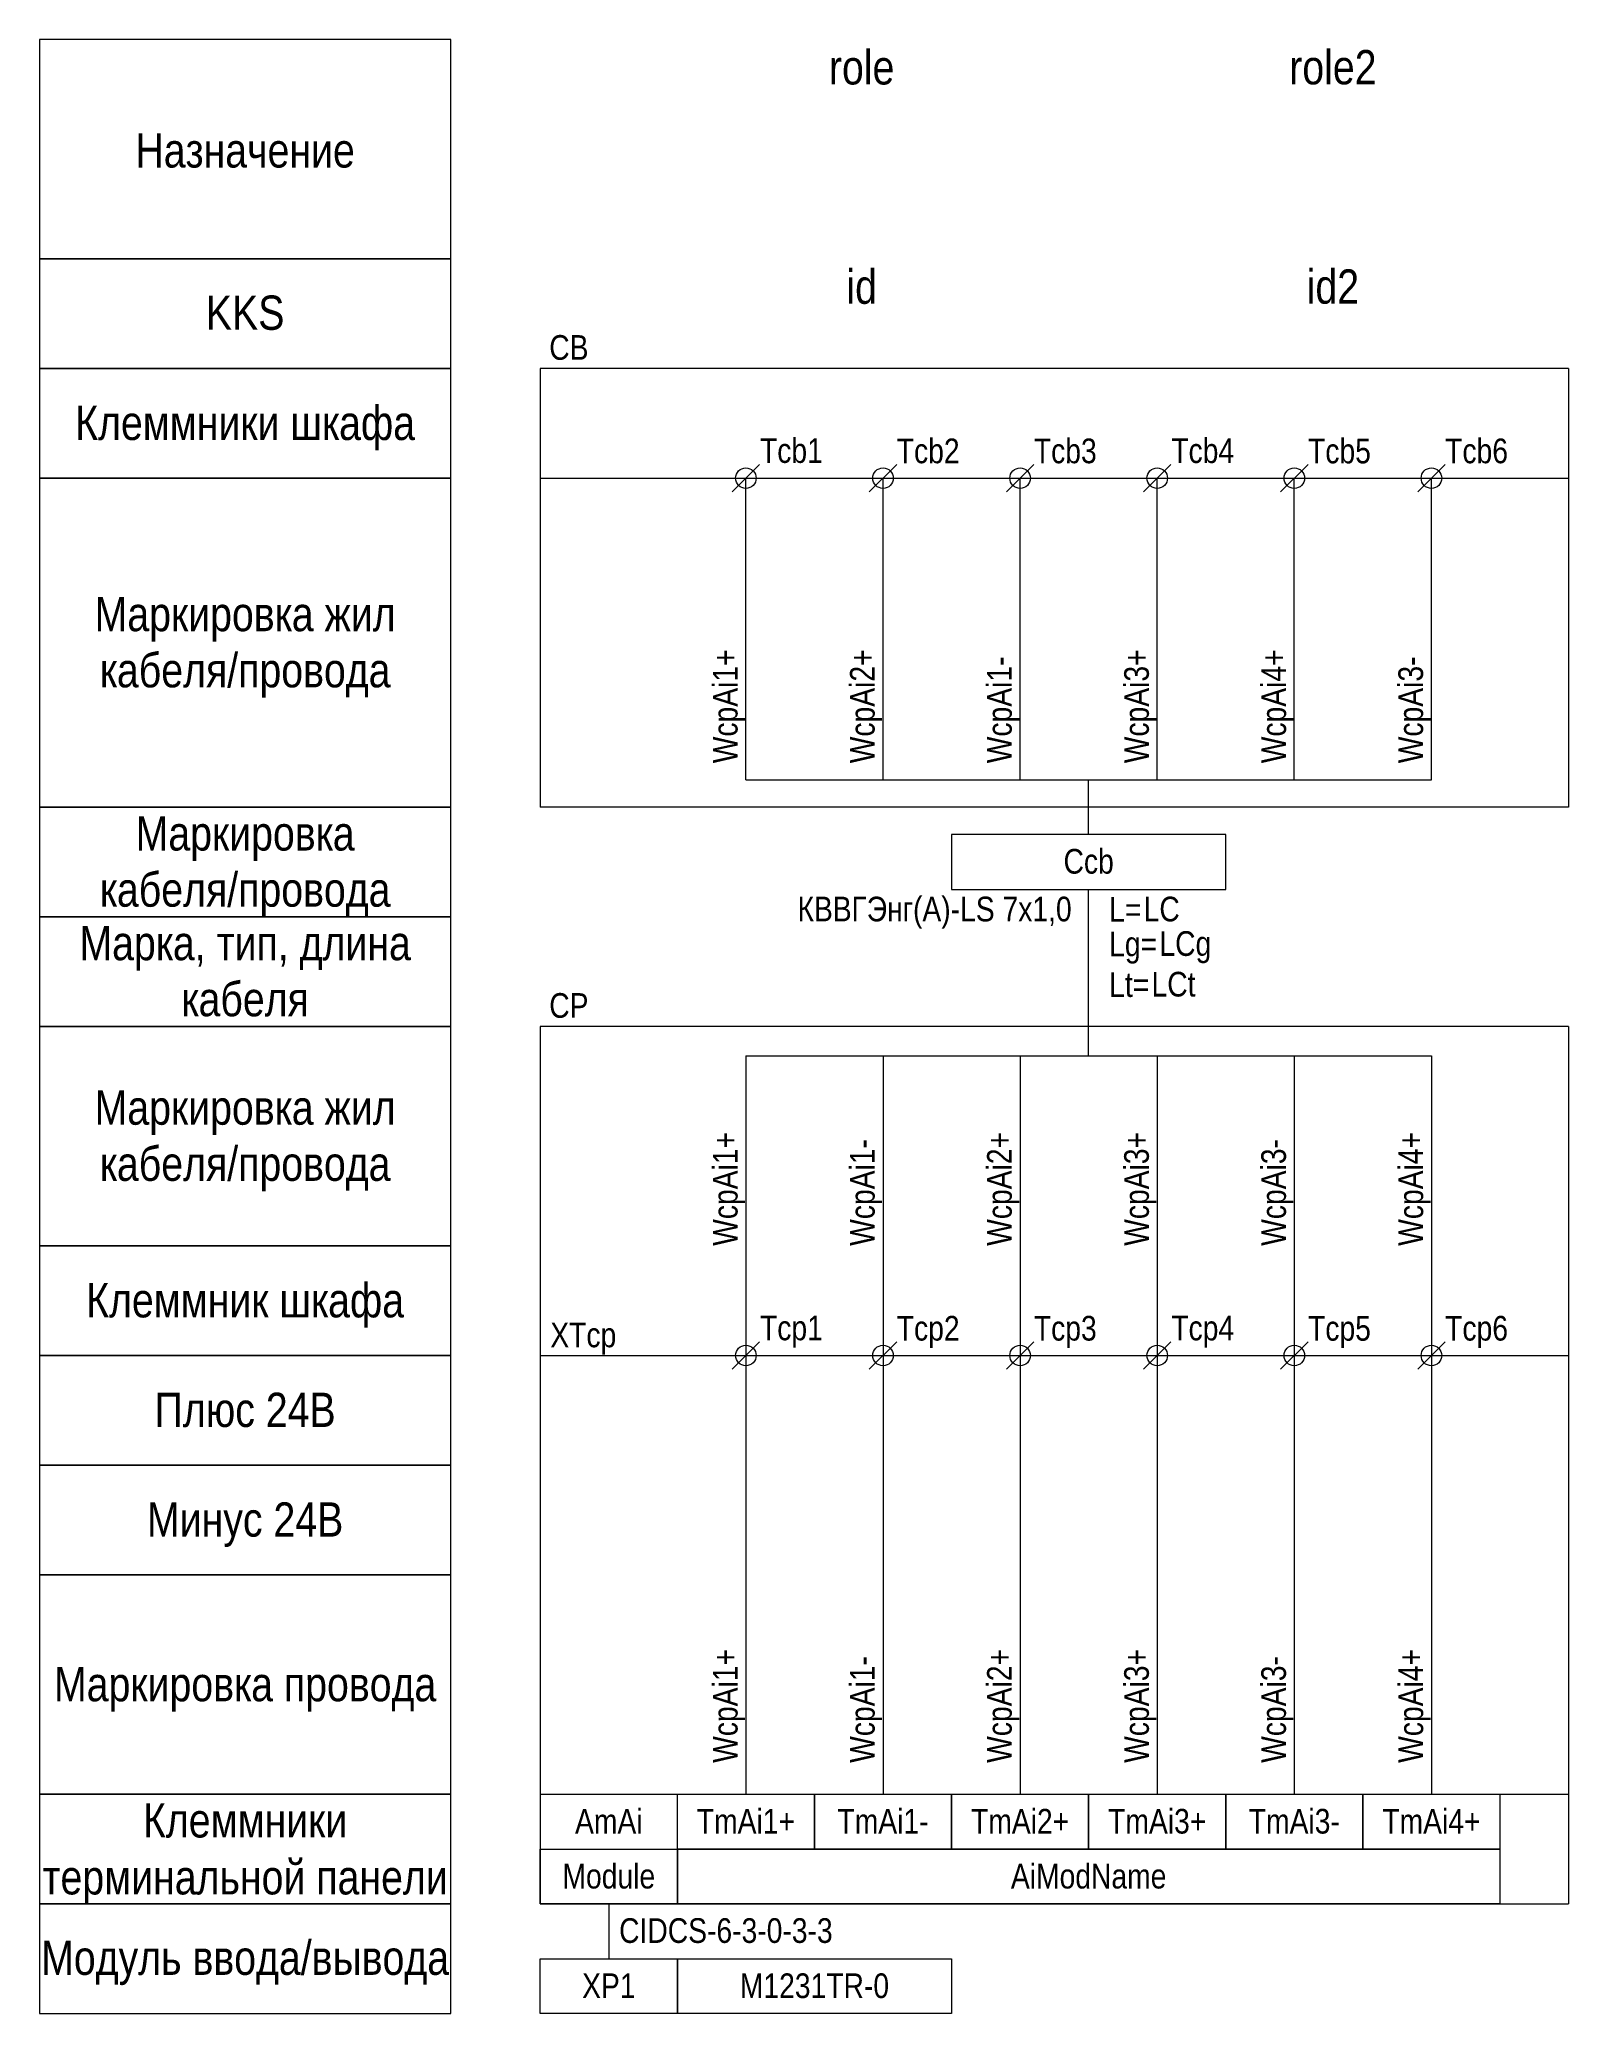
# Model space of a CAD drawing. Header units: millimetres. Extents: x 20 to 132, y -149 to -5.
import ezdxf

# ---------------------------------------------------------------- set-up
doc = ezdxf.new("R2010")
doc.units = ezdxf.units.MM
doc.header["$MEASUREMENT"] = 0
doc.linetypes.add('1_1', pattern=[2000, 1000, -1000])
doc.linetypes.add('4_2_1_2', pattern=[6702.777624, 3527.777672, -1763.888836, 0, -1411.111116])
for name, color, linetype in [('cp_names', 7, 'Continuous'), ('cp_params_ai', 7, 'Continuous'), ('cp_params_di', 7, 'Continuous'), ('cp_static_ai', 7, 'Continuous'), ('cp_static_di', 7, 'Continuous'), ('cp_static_do', 7, 'Continuous'), ('id_names', 7, 'Continuous'), ('id_params_ai', 7, 'Continuous'), ('id_params_di', 7, 'Continuous'), ('id_static_ai', 7, 'Continuous'), ('id_static_di', 7, 'Continuous')]:
    doc.layers.add(name, color=color, linetype=linetype)
doc.styles.add('СГЕНЕРИР_СТИЛЬ_1', font='')
doc.styles.get('СГЕНЕРИР_СТИЛЬ_1').set_extended_font_data('Arial Narrow')

msp = doc.modelspace()

# ---------------------------------------------------------------- linework, layer by layer
at = {"layer": 'cp_names', "color": 7, "linetype": 'Continuous', "lineweight": 15, "ltscale": 100}
for points in [[(20, -93), (50, -93), (50, -77), (20, -77)], [(20, -101), (50, -101), (50, -93), (20, -93)], [(20, -109), (50, -109), (50, -101), (20, -101)], [(20, -117), (50, -117), (50, -109), (20, -109)], [(20, -133), (50, -133), (50, -117), (20, -117)], [(20, -141), (50, -141), (50, -133), (20, -133)], [(20, -149), (50, -149), (50, -141), (20, -141)]]:
    msp.add_lwpolyline(points, close=True, dxfattribs=at)
at = {"layer": 'cp_static_ai', "color": 7, "linetype": 'Continuous', "lineweight": 15, "ltscale": 100}
for p, q in [((70.525773, -37.999996), (72.525773, -35.999996)), ((80.525773, -37.999996), (82.525773, -35.999996)), ((90.525773, -37.999996), (92.525773, -35.999996)), ((100.525773, -37.999996), (102.525773, -35.999996)), ((110.525773, -37.999996), (112.525773, -35.999996)), ((120.525773, -37.999996), (122.525773, -35.999996)), ((70.525773, -101.999996), (72.525773, -99.999996)), ((80.525773, -101.999996), (82.525773, -99.999996)), ((90.525773, -101.999996), (92.525773, -99.999996)), ((100.525773, -101.999996), (102.525773, -99.999996)), ((110.525773, -101.999996), (112.525773, -99.999996)), ((120.525773, -101.999996), (122.525773, -99.999996)), ((71.525773, -100.999996), (71.525773, -133)), ((81.525773, -100.999996), (81.525773, -133)), ((91.525773, -100.999996), (91.525773, -133)), ((56.525773, -133), (131.525773, -133)), ((56.525773, -141), (131.525773, -141))]:
    msp.add_line(p, q, dxfattribs=at)
at = {"layer": 'cp_static_ai', "color": 7, "linetype": '1_1', "lineweight": 15, "ltscale": 100}
for p, q in [((131.525773, -77), (56.525773, -77)), ((56.525773, -77), (56.525773, -141)), ((131.525773, -77), (131.525773, -141))]:
    msp.add_line(p, q, dxfattribs=at)
at = {"layer": 'cp_static_ai', "color": 7, "linetype": 'Continuous', "lineweight": 15, "ltscale": 100}
for points in [[(66.525773, -133), (76.525773, -133), (76.525773, -137), (66.525773, -137)], [(76.525773, -133), (86.525773, -133), (86.525773, -137), (76.525773, -137)], [(86.525773, -133), (96.525773, -133), (96.525773, -137), (86.525773, -137)], [(96.525773, -133), (106.525773, -133), (106.525773, -137), (96.525773, -137)], [(106.525773, -133), (116.525773, -133), (116.525773, -137), (106.525773, -137)], [(116.525773, -133), (126.525773, -133), (126.525773, -137), (116.525773, -137)], [(66.525773, -137), (126.525773, -137), (126.525773, -141), (66.525773, -141)]]:
    msp.add_lwpolyline(points, close=True, dxfattribs=at)
for centre in [(71.525773, -36.999996), (81.525773, -36.999996), (91.525773, -36.999996), (101.525773, -36.999996), (111.525773, -36.999996), (121.525773, -36.999996), (71.525773, -100.999996), (81.525773, -100.999996), (91.525773, -100.999996), (101.525773, -100.999996), (111.525773, -100.999996), (121.525773, -100.999996)]:
    msp.add_circle(centre, 0.75, dxfattribs=at)
at = {"layer": 'cp_static_di', "color": 7, "linetype": '4_2_1_2', "lineweight": 15, "ltscale": 100}
for p, q in [((56.525773, -37), (131.525773, -37)), ((56.525773, -101), (131.525773, -101))]:
    msp.add_line(p, q, dxfattribs=at)
at = {"layer": 'cp_static_di', "color": 7, "linetype": 'Continuous', "lineweight": 15, "ltscale": 100}
for p, q in [((71.525771, -79.142919), (71.525773, -100.999996)), ((71.525771, -79.142919), (121.525771, -79.142919)), ((81.525771, -79.142919), (81.525773, -100.999996)), ((91.525771, -79.142919), (91.525773, -100.999996)), ((101.525771, -79.142919), (101.525773, -100.999996)), ((111.525771, -79.142919), (111.525773, -100.999996)), ((121.525771, -79.142919), (121.525773, -100.999996)), ((101.525773, -100.999996), (101.525775, -133)), ((111.525773, -100.999996), (111.525775, -133)), ((121.525773, -100.999996), (121.525775, -133))]:
    msp.add_line(p, q, dxfattribs=at)
at = {"layer": 'cp_static_do', "color": 7, "linetype": 'Continuous', "lineweight": 15, "ltscale": 100}
msp.add_line((61.525773, -141), (61.525773, -145), dxfattribs=at)
for points in [[(66.525773, -141), (56.525773, -141), (56.525773, -137), (66.525773, -137)], [(66.525773, -149), (56.525773, -149), (56.525773, -145), (66.525773, -145)], [(66.525773, -145), (86.525773, -145), (86.525773, -149), (66.525773, -149)]]:
    msp.add_lwpolyline(points, close=True, dxfattribs=at)
at = {"layer": 'id_names', "color": 7, "linetype": 'Continuous', "lineweight": 15, "ltscale": 100}
for points in [[(20, -21), (50, -21), (50, -5), (20, -5)], [(20, -29), (50, -29), (50, -21), (20, -21)], [(20, -37), (50, -37), (50, -29), (20, -29)], [(20, -61), (50, -61), (50, -37), (20, -37)], [(20, -69), (50, -69), (50, -61), (20, -61)], [(20, -77), (50, -77), (50, -69), (20, -69)]]:
    msp.add_lwpolyline(points, close=True, dxfattribs=at)
at = {"layer": 'id_static_ai', "color": 7, "linetype": '1_1', "lineweight": 15, "ltscale": 100}
for p, q in [((56.525773, -29), (56.525773, -61)), ((131.525773, -29), (56.525773, -29)), ((131.525773, -29), (131.525773, -61)), ((131.525773, -61), (56.525773, -61))]:
    msp.add_line(p, q, dxfattribs=at)
at = {"layer": 'id_static_ai', "color": 7, "linetype": 'Continuous', "lineweight": 15, "ltscale": 100}
for p, q in [((71.525771, -58.999962), (71.525771, -36.999992)), ((81.525771, -58.999962), (81.525771, -36.999992)), ((91.525771, -58.999962), (91.525771, -36.999992)), ((101.525771, -58.999962), (101.525771, -36.999992)), ((111.525771, -58.999962), (111.525771, -36.999992)), ((121.525771, -58.999962), (121.525771, -36.999992)), ((71.525771, -58.999962), (121.525771, -58.999962)), ((96.525771, -62.999963), (96.525771, -58.999962)), ((96.525771, -79.142915), (96.525771, -66.999991))]:
    msp.add_line(p, q, dxfattribs=at)
msp.add_lwpolyline([(86.525771, -66.999991), (106.525771, -66.999991), (106.525771, -62.999991), (86.525771, -62.999991)], close=True, dxfattribs=at)

# ---------------------------------------------------------------- texts
at = {"layer": 'cp_names', "color": 7, "linetype": 'Continuous', "lineweight": 15, "insert": (35, -81.664115), "char_height": 2.5, "attachment_point": 2, "line_spacing_factor": 0.982786, "style": 'СГЕНЕРИР_СТИЛЬ_1'}
msp.add_mtext('\\A1;{\\pqc;\\fArial Narrow|b0|i0|c204|p34;Маркировка жил\\P\\pqc;\\fArial Narrow|b0|i0|c204|p34;кабеля/провода}', dxfattribs=at)
at = {"layer": 'cp_names', "color": 7, "linetype": 'Continuous', "lineweight": 15, "char_height": 2.5, "attachment_point": 2, "style": 'СГЕНЕРИР_СТИЛЬ_1'}
for s, insert in [('\\A1;{\\pqc;\\fArial Narrow|b0|i0|c204|p34;Клеммник\\fArial Narrow|b0|i0|c204|p34; шкафа}', (35, -95.717757)), ('\\A1;{\\pqc;\\fArial Narrow|b0|i0|c204|p34;Плюс\\fArial Narrow|b0|i0|c204|p34; 24В}', (35, -103.71235)), ('\\A1;{\\pqc;\\fArial Narrow|b0|i0|c204|p34;Минус\\fArial Narrow|b0|i0|c204|p34; 24В}', (35, -111.71235)), ('\\A1;{\\pqc;\\fArial Narrow|b0|i0|c204|p34;Маркировка \\fArial Narrow|b0|i0|c204|p34;провода}', (35, -123.722933)), ('\\A1;{\\pqc;\\fArial Narrow|b0|i0|c204|p34;Модуль ввода/вывода}', (35.000029, -143.680589))]:
    msp.add_mtext(s, dxfattribs=dict(at, insert=insert))
at = {"layer": 'cp_names', "color": 7, "linetype": 'Continuous', "lineweight": 15, "insert": (35, -133.658923), "char_height": 2.5, "width": 30, "attachment_point": 2, "line_spacing_factor": 0.996518, "style": 'СГЕНЕРИР_СТИЛЬ_1'}
msp.add_mtext('\\A1;{\\pqc;\\fArial Narrow|b0|i0|c204|p34;Клеммник\\fArial Narrow|b0|i0|c204|p34;и терминальной панели}', dxfattribs=at)
at = {"layer": 'cp_params_ai', "color": 7, "linetype": 'Continuous', "lineweight": 15, "char_height": 1.8, "style": 'СГЕНЕРИР_СТИЛЬ_1'}
for s, insert, attachment_point in [('\\A1;{\\pql;\\fArial Narrow|b0|i0|c204|p34;T\\fArial Narrow|b0|i0|c204|p34;cb\\fArial Narrow|b0|i0|c204|p34;1}', (72.55263, -34.087352), 1), ('\\A1;{\\pql;\\fArial Narrow|b0|i0|c204|p34;T\\fArial Narrow|b0|i0|c204|p34;cb\\fArial Narrow|b0|i0|c204|p34;2}', (82.528954, -34.111029), 1), ('\\A1;{\\pql;\\fArial Narrow|b0|i0|c204|p34;T\\fArial Narrow|b0|i0|c204|p34;cb\\fArial Narrow|b0|i0|c204|p34;3}', (92.528954, -34.111029), 1), ('\\A1;{\\pql;\\fArial Narrow|b0|i0|c204|p34;T\\fArial Narrow|b0|i0|c204|p34;cb\\fArial Narrow|b0|i0|c204|p34;4}', (102.55263, -34.094976), 1), ('\\A1;{\\pql;\\fArial Narrow|b0|i0|c204|p34;T\\fArial Narrow|b0|i0|c204|p34;cb\\fArial Narrow|b0|i0|c204|p34;5}', (112.528954, -34.118652), 1), ('\\A1;{\\pql;\\fArial Narrow|b0|i0|c204|p34;T\\fArial Narrow|b0|i0|c204|p34;cb\\fArial Narrow|b0|i0|c204|p34;6}', (122.528954, -34.111029), 1), ('\\A1;{\\pql;\\fArial Narrow|b0|i0|c204|p34;XTcp}', (57.259036, -98.598162), 1), ('\\A1;{\\pql;\\fArial Narrow|b0|i0|c204|p34;Tcp1}', (72.55263, -98.087352), 1), ('\\A1;{\\pql;\\fArial Narrow|b0|i0|c204|p34;Tcp\\fArial Narrow|b0|i0|c204|p34;2}', (82.528954, -98.111029), 1), ('\\A1;{\\pql;\\fArial Narrow|b0|i0|c204|p34;Tcp\\fArial Narrow|b0|i0|c204|p34;3}', (92.528954, -98.111029), 1), ('\\A1;{\\pql;\\fArial Narrow|b0|i0|c204|p34;Tcp\\fArial Narrow|b0|i0|c204|p34;4}', (102.55263, -98.094976), 1), ('\\A1;{\\pql;\\fArial Narrow|b0|i0|c204|p34;Tcp\\fArial Narrow|b0|i0|c204|p34;5}', (112.528954, -98.118652), 1), ('\\A1;{\\pql;\\fArial Narrow|b0|i0|c204|p34;Tcp\\fArial Narrow|b0|i0|c204|p34;6}', (122.528954, -98.111029), 1), ('\\A1;{\\pqc;\\fArial Narrow|b0|i0|c204|p34;Tm\\fArial Narrow|b0|i0|c204|p34;Ai\\fArial Narrow|b0|i0|c204|p34;1+}', (71.525773, -134.072897), 2), ('\\A1;{\\pqc;\\fArial Narrow|b0|i0|c204|p34;Tm\\fArial Narrow|b0|i0|c204|p34;Ai\\fArial Narrow|b0|i0|c204|p34;1-}', (81.525773, -134.072897), 2), ('\\A1;{\\pqc;\\fArial Narrow|b0|i0|c204|p34;TmAi\\fArial Narrow|b0|i0|c204|p34;2\\fArial Narrow|b0|i0|c204|p34;+}', (91.525773, -134.072895), 2), ('\\A1;{\\pqc;\\fArial Narrow|b0|i0|c204|p34;TmAi\\fArial Narrow|b0|i0|c204|p34;3\\fArial Narrow|b0|i0|c204|p34;+}', (101.525773, -134.072892), 2), ('\\A1;{\\pqc;\\fArial Narrow|b0|i0|c204|p34;TmAi\\fArial Narrow|b0|i0|c204|p34;3\\fArial Narrow|b0|i0|c204|p34;-}', (111.525773, -134.072892), 2), ('\\A1;{\\pqc;\\fArial Narrow|b0|i0|c204|p34;TmAi\\fArial Narrow|b0|i0|c204|p34;4\\fArial Narrow|b0|i0|c204|p34;+}', (121.525773, -134.080516), 2), ('\\A1;{\\pqc;\\fArial Narrow|b0|i0|c204|p34;Ai\\fArial Narrow|b0|i0|c204|p34;ModName}', (96.525773, -138.080512), 2)]:
    msp.add_mtext(s, dxfattribs=dict(at, insert=insert, attachment_point=attachment_point))
at = {"layer": 'cp_params_ai', "color": 7, "linetype": 'Continuous', "lineweight": 15, "char_height": 1.8, "attachment_point": 1, "rotation": 90, "style": 'СГЕНЕРИР_СТИЛЬ_1'}
for s, insert in [('\\A1;{\\pql;\\fArial Narrow|b0|i0|c204|p34;WcpAi1\\fArial Narrow|b0|i0|c204|p34;+}', (69.116313, -92.999995)), ('\\A1;{\\pql;\\fArial Narrow|b0|i0|c204|p34;WcpAi\\fArial Narrow|b0|i0|c204|p34;2\\fArial Narrow|b0|i0|c204|p34;+}', (89.116309, -92.999995)), ('\\A1;{\\pql;\\fArial Narrow|b0|i0|c204|p34;WcpAi\\fArial Narrow|b0|i0|c204|p34;3\\fArial Narrow|b0|i0|c204|p34;+}', (99.116313, -92.999995)), ('\\A1;{\\pql;\\fArial Narrow|b0|i0|c204|p34;WcpAi\\fArial Narrow|b0|i0|c204|p34;4\\fArial Narrow|b0|i0|c204|p34;+}', (119.123933, -92.999995)), ('\\A1;{\\pql;\\fArial Narrow|b0|i0|c204|p34;Wcp\\fArial Narrow|b0|i0|c204|p34;Ai\\fArial Narrow|b0|i0|c204|p34;1-}', (79.116309, -92.999995)), ('\\A1;{\\pql;\\fArial Narrow|b0|i0|c204|p34;WcpAi\\fArial Narrow|b0|i0|c204|p34;3\\fArial Narrow|b0|i0|c204|p34;-}', (109.116309, -92.999995)), ('\\A1;{\\pql;\\fArial Narrow|b0|i0|c204|p34;WcpAi1\\fArial Narrow|b0|i0|c204|p34;+}', (69.116309, -130.715373)), ('\\A1;{\\pql;\\fArial Narrow|b0|i0|c204|p34;Wcp\\fArial Narrow|b0|i0|c204|p34;Ai\\fArial Narrow|b0|i0|c204|p34;1-}', (79.116309, -130.715373)), ('\\A1;{\\pql;\\fArial Narrow|b0|i0|c204|p34;WcpAi\\fArial Narrow|b0|i0|c204|p34;2\\fArial Narrow|b0|i0|c204|p34;+}', (89.116309, -130.715373)), ('\\A1;{\\pql;\\fArial Narrow|b0|i0|c204|p34;WcpAi\\fArial Narrow|b0|i0|c204|p34;3\\fArial Narrow|b0|i0|c204|p34;+}', (99.116314, -130.715373)), ('\\A1;{\\pql;\\fArial Narrow|b0|i0|c204|p34;WcpAi\\fArial Narrow|b0|i0|c204|p34;3\\fArial Narrow|b0|i0|c204|p34;-}', (109.116311, -130.715373)), ('\\A1;{\\pql;\\fArial Narrow|b0|i0|c204|p34;WcpAi\\fArial Narrow|b0|i0|c204|p34;4\\fArial Narrow|b0|i0|c204|p34;+}', (119.123934, -130.715373))]:
    msp.add_mtext(s, dxfattribs=dict(at, insert=insert))
at = {"layer": 'cp_params_di', "color": 7, "linetype": 'Continuous', "lineweight": 15, "char_height": 1.8, "style": 'СГЕНЕРИР_СТИЛЬ_1'}
for s, insert, attachment_point in [('\\A1;{\\pql;\\fArial Narrow|b0|i0|c204|p34;C\\fArial Narrow|b0|i0|c204|p34;B}', (57.181387, -26.566396), 1), ('\\A1;{\\pqc;\\fArial Narrow|b0|i0|c204|p34;Am\\fArial Narrow|b0|i0|c204|p34;A\\fArial Narrow|b0|i0|c204|p34;i}', (61.525773, -134.080517), 2)]:
    msp.add_mtext(s, dxfattribs=dict(at, insert=insert, attachment_point=attachment_point))
at = {"layer": 'cp_params_di', "color": 7, "linetype": 'Continuous', "lineweight": 15, "insert": (57.181387, -74.566396), "char_height": 1.8, "width": 35, "attachment_point": 1, "style": 'СГЕНЕРИР_СТИЛЬ_1'}
msp.add_mtext('\\A1;{\\pql;\\fArial Narrow|b0|i0|c204|p34;CP}', dxfattribs=at)
at = {"layer": 'cp_static_do', "color": 7, "linetype": 'Continuous', "lineweight": 15, "char_height": 1.8, "attachment_point": 2, "style": 'СГЕНЕРИР_СТИЛЬ_1'}
for s, insert in [('\\A1;{\\pqc;\\fArial Narrow|b0|i0|c204|p34;Module}', (61.525773, -138.080516)), ('\\A1;{\\pqc;\\fArial Narrow|b0|i0|c204|p34;XP1}', (61.525773, -146.072891)), ('\\A1;{\\pqc;\\fArial Narrow|b0|i0|c204|p34;M123\\fArial Narrow|b0|i0|c204|p34;1TR\\fArial Narrow|b0|i0|c204|p34;-0}', (76.525773, -146.0729))]:
    msp.add_mtext(s, dxfattribs=dict(at, insert=insert))
at = {"layer": 'id_names', "color": 7, "linetype": 'Continuous', "lineweight": 15, "char_height": 2.5, "attachment_point": 2, "style": 'СГЕНЕРИР_СТИЛЬ_1'}
for s, insert in [('\\A1;{\\pqc;\\fArial Narrow|b0|i0|c204|p34;Назначение}', (35, -11.840591)), ('\\A1;{\\pqc;\\fArial Narrow|b0|i0|c204|p34;KKS}', (35, -23.678817)), ('\\A1;{\\pqc;\\fArial Narrow|b0|i0|c204|p34;Клеммники шкафа}', (35, -31.717755))]:
    msp.add_mtext(s, dxfattribs=dict(at, insert=insert))
for s, insert, line_spacing_factor in [('\\A1;{\\pqc;\\fArial Narrow|b0|i0|c204|p34;Маркировка жил\\P\\pqc;\\fArial Narrow|b0|i0|c204|p34;кабеля/провода}', (35, -45.664115), 0.982786), ('\\A1;{\\pqc;\\fArial Narrow|b0|i0|c204|p34;Маркировка\\P\\pqc;\\fArial Narrow|b0|i0|c204|p34;кабеля/провода}', (35, -61.664113), 0.982786), ('\\A1;{\\pqc;\\fArial Narrow|b0|i0|c204|p34;Марка, тип\\fArial Narrow|b0|i0|c204|p34;, длина\\P\\pqc;\\fArial Narrow|b0|i0|c204|p34;кабеля}', (35, -69.664115), 0.98101)]:
    msp.add_mtext(s, dxfattribs=dict(at, insert=insert, line_spacing_factor=line_spacing_factor))
at = {"layer": 'id_params_ai', "color": 7, "linetype": 'Continuous', "lineweight": 15, "char_height": 2.5, "width": 31, "attachment_point": 2, "style": 'СГЕНЕРИР_СТИЛЬ_1'}
for s, insert in [('\\A1;{\\pqc;\\fArial Narrow|b0|i0|c204|p34;role}', (79.967969, -5.781765)), ('\\A1;{\\pqc;\\fArial Narrow|b0|i0|c204|p34;role\\fArial Narrow|b0|i0|c204|p34;2}', (114.339838, -5.771176)), ('\\A1;{\\pqc;\\fArial Narrow|b0|i0|c204|p34;id}', (79.967969, -21.781765)), ('\\A1;{\\pqc;\\fArial Narrow|b0|i0|c204|p34;id\\fArial Narrow|b0|i0|c204|p34;2}', (114.339838, -21.771176))]:
    msp.add_mtext(s, dxfattribs=dict(at, insert=insert))
at = {"layer": 'id_params_ai', "color": 7, "linetype": 'Continuous', "lineweight": 15, "char_height": 1.8, "attachment_point": 1, "rotation": 90, "style": 'СГЕНЕРИР_СТИЛЬ_1'}
for s, insert in [('\\A1;{\\pql;\\fArial Narrow|b0|i0|c204|p34;WcpAi1\\fArial Narrow|b0|i0|c204|p34;+}', (69.116312, -57.797243)), ('\\A1;{\\pql;\\fArial Narrow|b0|i0|c204|p34;WcpAi\\fArial Narrow|b0|i0|c204|p34;2\\fArial Narrow|b0|i0|c204|p34;+}', (79.116309, -57.797243)), ('\\A1;{\\pql;\\fArial Narrow|b0|i0|c204|p34;Wcp\\fArial Narrow|b0|i0|c204|p34;Ai\\fArial Narrow|b0|i0|c204|p34;1-}', (89.116312, -57.797243)), ('\\A1;{\\pql;\\fArial Narrow|b0|i0|c204|p34;WcpAi\\fArial Narrow|b0|i0|c204|p34;3\\fArial Narrow|b0|i0|c204|p34;+}', (99.116312, -57.797243)), ('\\A1;{\\pql;\\fArial Narrow|b0|i0|c204|p34;WcpAi\\fArial Narrow|b0|i0|c204|p34;4\\fArial Narrow|b0|i0|c204|p34;+}', (109.123932, -57.797243)), ('\\A1;{\\pql;\\fArial Narrow|b0|i0|c204|p34;WcpAi\\fArial Narrow|b0|i0|c204|p34;3\\fArial Narrow|b0|i0|c204|p34;-}', (119.116312, -57.797243))]:
    msp.add_mtext(s, dxfattribs=dict(at, insert=insert))
at = {"layer": 'id_params_ai', "color": 7, "linetype": 'Continuous', "lineweight": 15, "insert": (96.525771, -64.048747), "char_height": 1.8, "attachment_point": 2, "style": 'СГЕНЕРИР_СТИЛЬ_1'}
msp.add_mtext('\\A1;{\\pqc;\\fArial Narrow|b0|i0|c204|p34;C\\fArial Narrow|b0|i0|c204|p34;cb}', dxfattribs=at)
at = {"layer": 'id_params_di', "color": 7, "linetype": 'Continuous', "lineweight": 15, "char_height": 1.8, "attachment_point": 1, "style": 'СГЕНЕРИР_СТИЛЬ_1'}
for s, insert in [('\\A1;{\\pql;\\fArial Narrow|b0|i0|c204|p34;LC}', (100.536045, -67.531105)), ('\\A1;{\\pql;\\fArial Narrow|b0|i0|c204|p34;LCg}', (101.688057, -70.047822)), ('\\A1;{\\pql;\\fArial Narrow|b0|i0|c204|p34;LCt}', (101.112063, -73.01255))]:
    msp.add_mtext(s, dxfattribs=dict(at, insert=insert))
at = {"layer": 'id_static_di', "color": 7, "linetype": 'Continuous', "lineweight": 15, "char_height": 1.8, "attachment_point": 1, "style": 'СГЕНЕРИР_СТИЛЬ_1'}
for s, insert in [('\\A1;{\\pql;\\fArial Narrow|b0|i0|c204|p34;КВВГЭнг(А)-LS \\fArial Narrow|b0|i0|c204|p34;7\\fArial Narrow|b0|i0|c204|p34;х1,0}', (75.291121, -67.531097)), ('\\A1;{\\pql;\\fArial Narrow|b0|i0|c204|p34;L=}', (98.020278, -67.562862)), ('\\A1;{\\pql;\\fArial Narrow|b0|i0|c204|p34;Lg=}', (98.020278, -70.079579)), ('\\A1;{\\pql;\\fArial Narrow|b0|i0|c204|p34;Lt=}', (98.020278, -73.044307)), ('\\A1;{\\pql;\\fArial Narrow|b0|i0|c204|p34;CIDC\\fArial Narrow|b0|i0|c204|p34;S\\fArial Narrow|b0|i0|c204|p34;-6-3-0-3-3}', (62.277566, -142.048751))]:
    msp.add_mtext(s, dxfattribs=dict(at, insert=insert))

doc.saveas('drawing.dxf')
